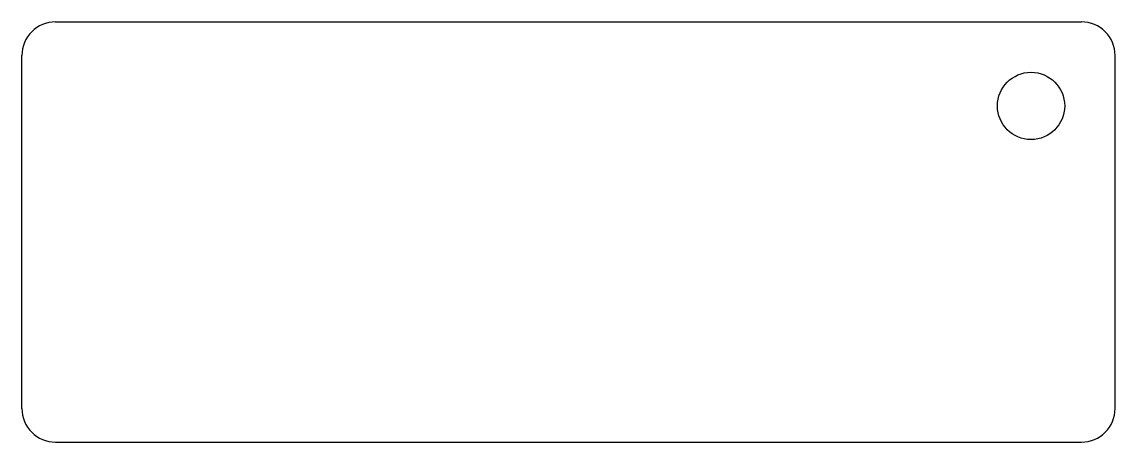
# Model space of a CAD drawing. Header units: millimetres. Extents: x 1479.3 to 1544.3, y 2177.2 to 2202.2.
import ezdxf

# ---------------------------------------------------------------- set-up
doc = ezdxf.new("R2010")
doc.units = ezdxf.units.MM

msp = doc.modelspace()

# ---------------------------------------------------------------- linework, layer by layer
for p, q in [((1481.31, 2202.224), (1542.31, 2202.224)), ((1479.31, 2179.224), (1479.31, 2200.224)), ((1544.31, 2179.224), (1544.31, 2200.224)), ((1481.31, 2177.224), (1542.31, 2177.224))]:
    msp.add_line(p, q)
msp.add_circle((1539.31, 2197.224), 2)
for centre, start, end in [((1481.31, 2200.224), 90, 180), ((1542.31, 2200.224), 0, 90), ((1481.31, 2179.224), 180, 270), ((1542.31, 2179.224), 270, 0)]:
    msp.add_arc(centre, 2, start, end)

doc.saveas('drawing.dxf')
